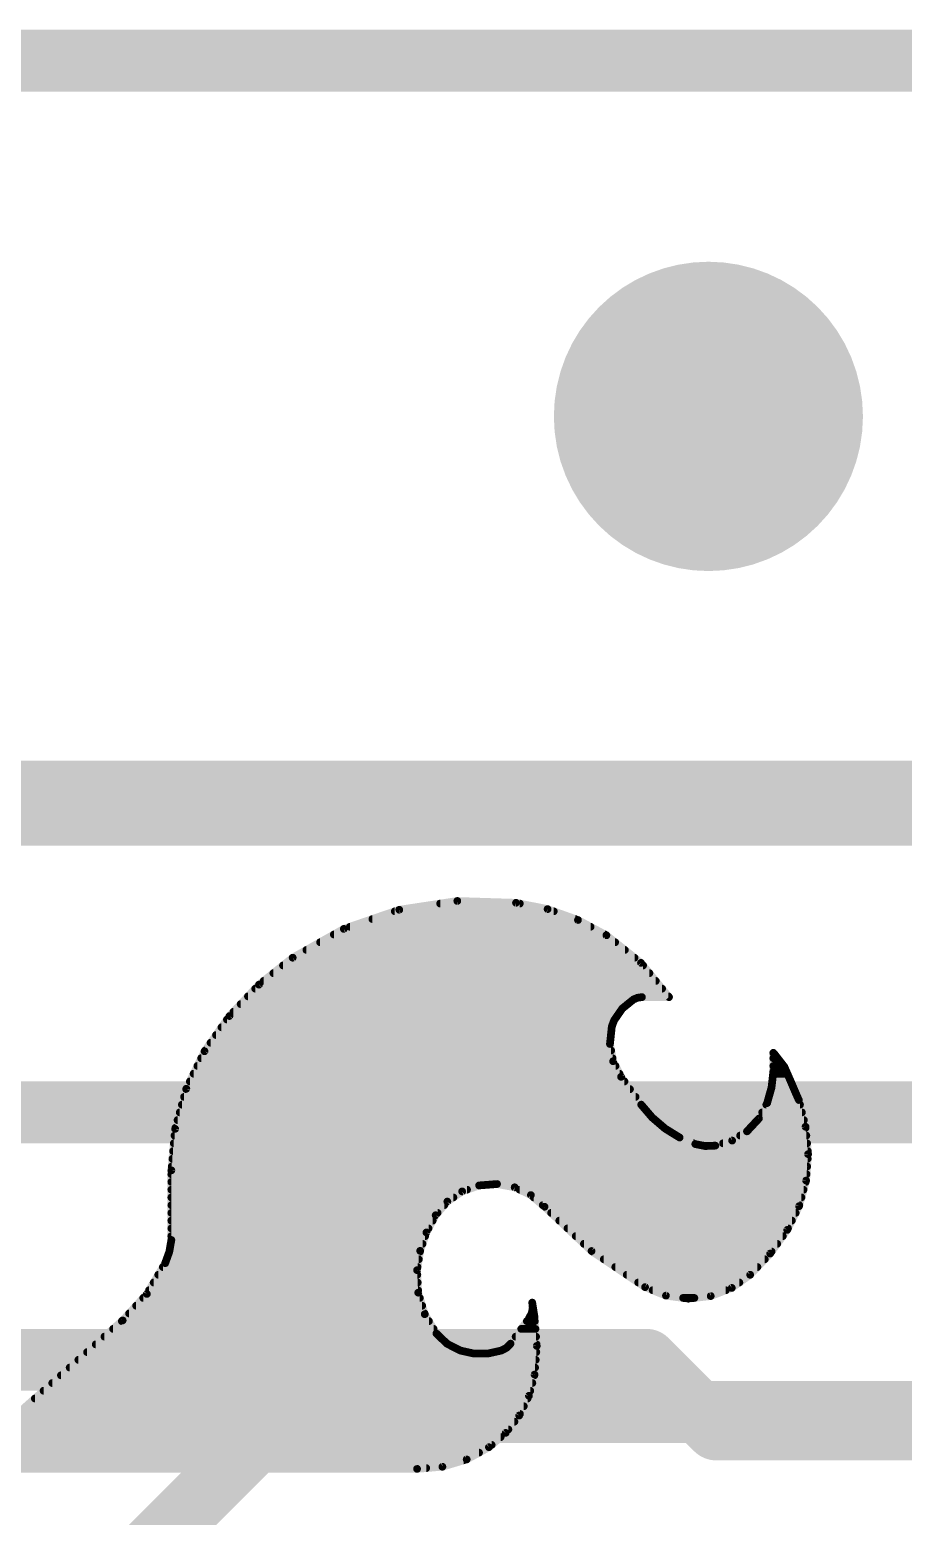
# Model space of a CAD drawing. Extents: x -1 to 63.6, y -0.1 to 40.7.
# Drawn here: x 26.37 to 29.241, y 17.977 to 22.86 of the extents above; entities that cross this region are included whole.
import ezdxf

# ---------------------------------------------------------------- set-up
doc = ezdxf.new("R2010")
doc.units = 0
for name, color, linetype in [('1', 12, 'CONTINUOUS'), ('16', 132, 'CONTINUOUS'), ('18', 110, 'CONTINUOUS'), ('22', 40, 'CONTINUOUS')]:
    doc.layers.add(name, color=color, linetype=linetype)

# ---------------------------------------------------------------- blocks, each defined once
blk = doc.blocks.new('ROUNDV')
at = {"const_width": 0.5}
blk.add_lwpolyline([(0, -0.25, 1), (0, 0.25, 1), (0, -0.25)], format="xyb", dxfattribs=at)

msp = doc.modelspace()

# ---------------------------------------------------------------- linework, layer by layer
at = {"layer": '1'}
for points, const_width in [([(21.463, 20.32), (30.6324, 20.32)], 0.2794), ([(26.36, 17.47), (27.21, 18.32)], 0.2032), ([(27.21, 18.32), (33.91, 18.32)], 0.2032)]:
    msp.add_lwpolyline(points, dxfattribs=dict(at, const_width=const_width))
at = {"layer": '1', "const_width": 0.1016}
for points in [[(27.21, 18.3708, 1), (27.21, 18.2692)], [(27.2459, 18.2841, 1), (27.1741, 18.3559)]]:
    msp.add_lwpolyline(points, format="xyb", dxfattribs=at)
at = {"layer": '16', "const_width": 0.2032}
for points in [[(25.5016, 22.7584), (32.2834, 22.7584)], [(26.0604, 20.2946), (31.1404, 20.2946)], [(25.4, 19.304), (30.3022, 19.304)], [(22.8092, 18.4912), (28.3972, 18.4912)], [(28.3972, 18.4912), (28.6258, 18.2626)], [(28.6258, 18.2626), (30.7086, 18.2626)]]:
    msp.add_lwpolyline(points, dxfattribs=at)
at = {"layer": '16', "const_width": 0.1016}
for points in [[(28.4331, 18.5271, 1), (28.3613, 18.4553)], [(28.3972, 18.4404, 1), (28.3972, 18.542)], [(28.6258, 18.3134, 1), (28.6258, 18.2118)], [(28.5899, 18.2267, 1), (28.6617, 18.2985)]]:
    msp.add_lwpolyline(points, format="xyb", dxfattribs=at)
at = {"layer": '22', "const_width": 0.0254}
for points in [[(27.402, 19.9067), (27.5844, 19.9695)], [(27.5696, 19.9644), (28.0921, 19.9644)], [(27.5844, 19.9695), (27.7751, 19.9983)], [(27.7187, 19.9898), (27.9805, 19.9898)], [(27.7751, 19.9983), (27.9679, 19.9923)], [(27.9679, 19.9923), (28.0719, 19.9716)], [(28.0719, 19.9716), (28.1717, 19.9358)], [(27.4221, 19.9136), (28.2131, 19.9136)], [(27.4959, 19.939), (28.1629, 19.939)], [(28.1717, 19.9358), (28.2651, 19.8857)], [(27.2339, 19.812), (27.402, 19.9067)], [(27.3241, 19.8628), (28.2938, 19.8628)], [(27.3692, 19.8882), (28.2604, 19.8882)], [(28.2651, 19.8857), (28.3788, 19.7951)], [(27.1232, 19.7236), (27.2339, 19.812)], [(27.2339, 19.812), (28.3576, 19.812)], [(27.279, 19.8374), (28.3257, 19.8374)], [(27.2021, 19.7866), (28.3857, 19.7866)], [(28.3788, 19.7951), (28.4709, 19.6825)], [(27.026, 19.6204), (27.1232, 19.7236)], [(27.1385, 19.7358), (28.4273, 19.7358)], [(27.1703, 19.7612), (28.4065, 19.7612)], [(27.0869, 19.685), (28.4689, 19.685)], [(27.1108, 19.7104), (28.4481, 19.7104)], [(28.354, 19.6748), (28.3173, 19.6451)], [(28.3675, 19.6805), (28.354, 19.6748)], [(28.382, 19.6825), (28.3675, 19.6805)], [(28.4709, 19.6825), (28.382, 19.6825)], [(26.9443, 19.5047), (27.026, 19.6204)], [(27.039, 19.6342), (28.3098, 19.6342)], [(27.0629, 19.6596), (28.3352, 19.6596)], [(28.3173, 19.6451), (28.2905, 19.6063)], [(26.9999, 19.5834), (28.2826, 19.5834)], [(27.0178, 19.6088), (28.2922, 19.6088)], [(28.2829, 19.5859), (28.2768, 19.5287)], [(28.2905, 19.6063), (28.2829, 19.5859)], [(26.964, 19.5326), (28.2772, 19.5326)], [(26.9819, 19.558), (28.2799, 19.558)], [(28.2768, 19.5287), (28.2872, 19.4721)], [(26.8843, 19.3817), (26.9443, 19.5047)], [(26.9331, 19.4818), (28.2854, 19.4818)], [(26.9461, 19.5072), (28.2807, 19.5072)], [(28.2872, 19.4721), (28.3134, 19.4208)], [(28.8138, 19.4386), (28.8138, 19.4996)], [(28.8138, 19.4996), (28.8138, 19.4995)], [(28.8138, 19.4995), (28.8163, 19.497)], [(28.8138, 19.4818), (28.8281, 19.4818)], [(28.8163, 19.497), (28.8501, 19.4535)], [(26.9084, 19.431), (28.3082, 19.431)], [(26.9207, 19.4564), (28.2952, 19.4564)], [(28.3134, 19.4208), (28.3794, 19.3294)], [(28.8079, 19.3857), (28.8138, 19.4386)], [(28.8129, 19.431), (28.86, 19.431)], [(28.8138, 19.4564), (28.8479, 19.4564)], [(28.8501, 19.4535), (28.8722, 19.4031)], [(26.8475, 19.2498), (26.8843, 19.3817)], [(26.8839, 19.3802), (28.3427, 19.3802)], [(26.896, 19.4056), (28.3244, 19.4056)], [(28.7934, 19.3345), (28.8079, 19.3857)], [(28.8063, 19.3802), (28.882, 19.3802)], [(28.8101, 19.4056), (28.8711, 19.4056)], [(28.8722, 19.4031), (28.8874, 19.3675)], [(26.8697, 19.3294), (28.3794, 19.3294)], [(26.8768, 19.3548), (28.3611, 19.3548)], [(28.3794, 19.3294), (28.4158, 19.287)], [(28.7664, 19.2837), (28.7934, 19.3345)], [(28.7907, 19.3294), (28.9014, 19.3294)], [(28.7991, 19.3548), (28.8931, 19.3548)], [(28.8874, 19.3675), (28.8976, 19.3446)], [(28.8976, 19.3446), (28.9196, 19.2569)], [(26.8555, 19.2786), (28.4256, 19.2786)], [(26.8626, 19.304), (28.4012, 19.304)], [(28.4158, 19.287), (28.4582, 19.2507)], [(28.7272, 19.2417), (28.7664, 19.2837)], [(28.7616, 19.2786), (28.9141, 19.2786)], [(28.7772, 19.304), (28.9078, 19.304)], [(26.8351, 19.1135), (26.8475, 19.2498)], [(26.8455, 19.2278), (28.4953, 19.2278)], [(26.8484, 19.2532), (28.4553, 19.2532)], [(28.4582, 19.2507), (28.5057, 19.2214)], [(28.6783, 19.2114), (28.7272, 19.2417)], [(28.7047, 19.2278), (28.9223, 19.2278)], [(28.7379, 19.2532), (28.9199, 19.2532)], [(28.9196, 19.2569), (28.9281, 19.1668)], [(26.8409, 19.177), (28.9271, 19.177)], [(26.8432, 19.2024), (28.5512, 19.2024)], [(28.5057, 19.2214), (28.5572, 19.1999)], [(28.5572, 19.1999), (28.5899, 19.1934)], [(28.5899, 19.1934), (28.6233, 19.1948)], [(28.6233, 19.1948), (28.6783, 19.2114)], [(28.6485, 19.2024), (28.9247, 19.2024)], [(26.8386, 19.1516), (28.9269, 19.1516)], [(28.9281, 19.1668), (28.9215, 19.0799)], [(26.8351, 18.8849), (26.8351, 19.1135)], [(26.8351, 19.1008), (28.9231, 19.1008)], [(26.8363, 19.1262), (28.925, 19.1262)], [(28.9215, 19.0799), (28.8983, 18.9959)], [(26.8351, 19.0754), (28.9202, 19.0754)], [(26.8351, 19.05), (27.8069, 19.05)], [(27.791, 19.0444), (27.7423, 19.011)], [(27.8467, 19.064), (27.791, 19.0444)], [(27.9056, 19.0686), (27.8467, 19.064)], [(27.9637, 19.0579), (27.9056, 19.0686)], [(28.017, 19.0324), (27.9637, 19.0579)], [(27.9801, 19.05), (28.9132, 19.05)], [(28.0619, 18.9941), (28.017, 19.0324)], [(26.8351, 19.0246), (27.7621, 19.0246)], [(26.8351, 18.9992), (27.7321, 18.9992)], [(27.7423, 19.011), (27.7038, 18.9662)], [(28.0261, 19.0246), (28.9062, 19.0246)], [(28.0559, 18.9992), (28.8992, 18.9992)], [(28.2163, 18.8486), (28.0619, 18.9941)], [(28.8983, 18.9959), (28.8595, 18.9179)], [(26.8351, 18.9738), (27.7103, 18.9738)], [(26.8351, 18.9484), (27.6942, 18.9484)], [(27.7038, 18.9662), (27.6734, 18.9098)], [(28.0834, 18.9738), (28.8873, 18.9738)], [(28.1104, 18.9484), (28.8747, 18.9484)], [(26.8283, 18.8459), (26.8351, 18.8849)], [(26.8351, 18.923), (27.6805, 18.923)], [(26.8351, 18.8976), (27.6693, 18.8976)], [(27.6734, 18.9098), (27.6529, 18.8491)], [(28.1373, 18.923), (28.862, 18.923)], [(28.1643, 18.8976), (28.8449, 18.8976)], [(28.8595, 18.9179), (28.8035, 18.8402)], [(26.8148, 18.8087), (26.8283, 18.8459)], [(26.8284, 18.8468), (27.6525, 18.8468)], [(26.8329, 18.8722), (27.6607, 18.8722)], [(27.6529, 18.8491), (27.6428, 18.7858)], [(28.1913, 18.8722), (28.8265, 18.8722)], [(28.3921, 18.73), (28.2163, 18.8486)], [(28.219, 18.8468), (28.8082, 18.8468)], [(28.8035, 18.8402), (28.7376, 18.7706)], [(26.7546, 18.7075), (26.8148, 18.8087)], [(26.8072, 18.796), (27.6444, 18.796)], [(26.8194, 18.8214), (27.6485, 18.8214)], [(27.6428, 18.7858), (27.6465, 18.7118)], [(28.2566, 18.8214), (28.7857, 18.8214)], [(28.2943, 18.796), (28.7616, 18.796)], [(26.777, 18.7452), (27.6448, 18.7452)], [(26.7921, 18.7706), (27.6436, 18.7706)], [(28.3319, 18.7706), (28.7376, 18.7706)], [(28.3696, 18.7452), (28.7021, 18.7452)], [(28.7376, 18.7706), (28.6772, 18.7275)], [(26.6751, 18.6207), (26.7546, 18.7075)], [(26.7426, 18.6944), (27.6518, 18.6944)], [(26.7619, 18.7198), (27.6461, 18.7198)], [(27.6465, 18.7118), (27.6681, 18.641)], [(28.4608, 18.702), (28.3921, 18.73)], [(28.4172, 18.7198), (28.6574, 18.7198)], [(28.5343, 18.6921), (28.4608, 18.702)], [(28.5172, 18.6944), (28.5542, 18.6944)], [(28.608, 18.7007), (28.5343, 18.6921)], [(28.6772, 18.7275), (28.608, 18.7007)], [(26.6961, 18.6436), (27.6673, 18.6436)], [(26.7194, 18.669), (27.6595, 18.669)], [(27.6681, 18.641), (27.7063, 18.5776)], [(28.0111, 18.6284), (28.0195, 18.6441)], [(28.0193, 18.6436), (28.0269, 18.6436)], [(28.0195, 18.6441), (28.023, 18.6615)], [(28.0213, 18.6792), (28.0289, 18.6309)], [(28.023, 18.6615), (28.0213, 18.6792)], [(28.0223, 18.669), (28.0229, 18.669)], [(26.1264, 18.1331), (26.6751, 18.6207)], [(26.6437, 18.5928), (27.6971, 18.5928)], [(26.6723, 18.6182), (27.6818, 18.6182)], [(27.9502, 18.5445), (28.0111, 18.6284)], [(27.9853, 18.5928), (28.0319, 18.5928)], [(28.0037, 18.6182), (28.0299, 18.6182)], [(28.0289, 18.6309), (28.0363, 18.5369)], [(26.5865, 18.542), (27.7454, 18.542)], [(26.6151, 18.5674), (27.717, 18.5674)], [(27.7063, 18.5776), (27.7416, 18.5439)], [(27.7416, 18.5439), (27.7851, 18.5217)], [(27.9368, 18.5307), (27.9502, 18.5445)], [(27.9478, 18.542), (28.0358, 18.542)], [(27.9668, 18.5674), (28.0339, 18.5674)], [(26.558, 18.5166), (27.808, 18.5166)], [(27.7851, 18.5217), (27.8296, 18.5118)], [(27.8296, 18.5118), (27.8752, 18.5118)], [(27.8752, 18.5118), (27.9197, 18.5217)], [(27.8968, 18.5166), (28.0347, 18.5166)], [(27.9197, 18.5217), (27.9368, 18.5307)], [(28.0363, 18.5369), (28.0289, 18.4429)], [(26.5008, 18.4658), (28.0307, 18.4658)], [(26.5294, 18.4912), (28.0327, 18.4912)], [(26.4436, 18.415), (28.0216, 18.415)], [(26.4722, 18.4404), (28.0282, 18.4404)], [(28.0289, 18.4429), (28.0105, 18.373)], [(26.3865, 18.3642), (28.0061, 18.3642)], [(26.415, 18.3896), (28.0149, 18.3896)], [(28.0105, 18.373), (27.9784, 18.3082)], [(26.3293, 18.3134), (27.981, 18.3134)], [(26.3579, 18.3388), (27.9936, 18.3388)], [(27.9784, 18.3082), (27.934, 18.2512)], [(26.2721, 18.2626), (27.9429, 18.2626)], [(26.3007, 18.288), (27.9627, 18.288)], [(27.934, 18.2512), (27.879, 18.2042)], [(26.215, 18.2118), (27.8879, 18.2118)], [(26.2435, 18.2372), (27.9176, 18.2372)], [(27.879, 18.2042), (27.8058, 18.1641)], [(26.1578, 18.161), (27.7955, 18.161)], [(26.1864, 18.1864), (27.8465, 18.1864)], [(27.8058, 18.1641), (27.7259, 18.1401)], [(27.6428, 18.1331), (26.1264, 18.1331)], [(26.1292, 18.1356), (27.6727, 18.1356)], [(27.7259, 18.1401), (27.6428, 18.1331)]]:
    msp.add_lwpolyline(points, dxfattribs=at)
at = {"layer": '22', "const_width": 0.0127}
for points in [[(27.5696, 19.9708, 1), (27.5696, 19.9581)], [(27.5834, 19.9758, 1), (27.5853, 19.9632)], [(27.5864, 19.9635, 1), (27.5823, 19.9755)], [(27.7187, 19.9962, 1), (27.7187, 19.9835)], [(27.7753, 20.0047, 1), (27.7749, 19.992)], [(27.776, 19.9921, 1), (27.7741, 20.0046)], [(27.9691, 19.9985, 1), (27.9667, 19.9861)], [(27.9677, 19.986, 1), (27.9681, 19.9986)], [(27.9805, 19.9835, 1), (27.9805, 19.9962)], [(28.074, 19.9776, 1), (28.0697, 19.9657)], [(28.0706, 19.9654, 1), (28.0731, 19.9779)], [(28.0921, 19.9581, 1), (28.0921, 19.9708)], [(27.4221, 19.92, 1), (27.4221, 19.9073)], [(27.4959, 19.9454, 1), (27.4959, 19.9326)], [(28.1629, 19.9326, 1), (28.1629, 19.9454)], [(28.1747, 19.9414, 1), (28.1687, 19.9302)], [(28.1695, 19.9299, 1), (28.1738, 19.9418)], [(28.2131, 19.9073, 1), (28.2131, 19.92)], [(27.3241, 19.8692, 1), (27.3241, 19.8564)], [(27.3692, 19.8946, 1), (27.3692, 19.8819)], [(27.3999, 19.9127, 1), (27.404, 19.9007)], [(27.4051, 19.9011, 1), (27.3989, 19.9122)], [(28.2691, 19.8907, 1), (28.2611, 19.8807)], [(28.2604, 19.8819, 1), (28.2604, 19.8946)], [(28.2621, 19.8801, 1), (28.2681, 19.8913)], [(28.2938, 19.8564, 1), (28.2938, 19.8692)], [(27.2339, 19.8184, 1), (27.2339, 19.8056)], [(27.2308, 19.8175, 1), (27.237, 19.8065)], [(27.2379, 19.807, 1), (27.2299, 19.817)], [(27.279, 19.8438, 1), (27.279, 19.8311)], [(28.3257, 19.8311, 1), (28.3257, 19.8438)], [(28.3576, 19.8056, 1), (28.3576, 19.8184)], [(27.2021, 19.793, 1), (27.2021, 19.7802)], [(28.3837, 19.7991, 1), (28.3739, 19.791)], [(28.3749, 19.7901, 1), (28.3828, 19.8)], [(28.3857, 19.7802, 1), (28.3857, 19.793)], [(27.1192, 19.7285, 1), (27.1272, 19.7186)], [(27.1278, 19.7192, 1), (27.1186, 19.7279)], [(27.1385, 19.7422, 1), (27.1385, 19.7294)], [(27.1703, 19.7676, 1), (27.1703, 19.7549)], [(28.4065, 19.7549, 1), (28.4065, 19.7676)], [(28.4273, 19.7294, 1), (28.4273, 19.7422)], [(27.0869, 19.6914, 1), (27.0869, 19.6787)], [(27.1108, 19.7168, 1), (27.1108, 19.704)], [(28.3515, 19.6806, 1), (28.3565, 19.669)], [(28.358, 19.6699, 1), (28.35, 19.6797)], [(28.3666, 19.6868, 1), (28.3683, 19.6742)], [(28.37, 19.6747, 1), (28.365, 19.6864)], [(28.382, 19.6889, 1), (28.382, 19.6761)], [(28.3829, 19.6762, 1), (28.3811, 19.6888)], [(28.4481, 19.704, 1), (28.4481, 19.7168)], [(28.466, 19.6785, 1), (28.4758, 19.6865)], [(28.4689, 19.6787, 1), (28.4689, 19.6914)], [(28.4709, 19.6761, 1), (28.4709, 19.6889)], [(27.0214, 19.6248, 1), (27.0307, 19.6161)], [(27.0312, 19.6168, 1), (27.0208, 19.6241)], [(27.039, 19.6406, 1), (27.039, 19.6278)], [(27.0629, 19.666, 1), (27.0629, 19.6532)], [(28.3098, 19.6278, 1), (28.3098, 19.6406)], [(28.3133, 19.6501, 1), (28.3213, 19.6402)], [(28.3225, 19.6415, 1), (28.3121, 19.6487)], [(28.3352, 19.6532, 1), (28.3352, 19.666)], [(26.9999, 19.5898, 1), (26.9999, 19.577)], [(27.0178, 19.6152, 1), (27.0178, 19.6025)], [(28.2892, 19.5852, 1), (28.2766, 19.5866)], [(28.2769, 19.5881, 1), (28.2889, 19.5837)], [(28.2826, 19.577, 1), (28.2826, 19.5898)], [(28.2853, 19.6099, 1), (28.2957, 19.6027)], [(28.2965, 19.6041, 1), (28.2845, 19.6085)], [(28.2922, 19.6025, 1), (28.2922, 19.6152)], [(26.964, 19.539, 1), (26.964, 19.5263)], [(26.9819, 19.5644, 1), (26.9819, 19.5516)], [(28.283, 19.5298, 1), (28.2705, 19.5275)], [(28.2704, 19.5293, 1), (28.2831, 19.528)], [(28.2772, 19.5263, 1), (28.2772, 19.539)], [(28.2799, 19.5516, 1), (28.2799, 19.5644)], [(26.9331, 19.4882, 1), (26.9331, 19.4754)], [(26.9391, 19.5084, 1), (26.9495, 19.501)], [(26.95, 19.5019, 1), (26.9386, 19.5075)], [(26.9461, 19.5136, 1), (26.9461, 19.5008)], [(28.2807, 19.5008, 1), (28.2807, 19.5136)], [(28.2929, 19.475, 1), (28.2816, 19.4692)], [(28.2854, 19.4754, 1), (28.2854, 19.4882)], [(28.8202, 19.4996, 1), (28.8074, 19.4996)], [(28.8202, 19.4996, 1), (28.8074, 19.4996)], [(28.8183, 19.504, 1), (28.8093, 19.495)], [(28.8074, 19.4995, 1), (28.8202, 19.4995)], [(28.8138, 19.4882, 1), (28.8138, 19.4754)], [(28.8213, 19.5009, 1), (28.8113, 19.4931)], [(28.8118, 19.4925, 1), (28.8208, 19.5015)], [(28.8281, 19.4754, 1), (28.8281, 19.4882)], [(26.9084, 19.4374, 1), (26.9084, 19.4246)], [(26.9207, 19.4628, 1), (26.9207, 19.4501)], [(28.281, 19.4709, 1), (28.2935, 19.4732)], [(28.2952, 19.4501, 1), (28.2952, 19.4628)], [(28.3185, 19.4245, 1), (28.3083, 19.4171)], [(28.3082, 19.4246, 1), (28.3082, 19.4374)], [(28.8129, 19.4374, 1), (28.8129, 19.4246)], [(28.8138, 19.4628, 1), (28.8138, 19.4501)], [(28.8201, 19.4379, 1), (28.8075, 19.4393)], [(28.8074, 19.4386, 1), (28.8202, 19.4386)], [(28.8559, 19.4561, 1), (28.8443, 19.451)], [(28.8451, 19.4496, 1), (28.8551, 19.4574)], [(28.8479, 19.4501, 1), (28.8479, 19.4628)], [(28.86, 19.4246, 1), (28.86, 19.4374)], [(26.8839, 19.3866, 1), (26.8839, 19.3739)], [(26.8786, 19.3844, 1), (26.89, 19.3789)], [(26.8904, 19.38, 1), (26.8782, 19.3834)], [(26.896, 19.412, 1), (26.896, 19.3992)], [(28.3077, 19.4179, 1), (28.3191, 19.4237)], [(28.3244, 19.3992, 1), (28.3244, 19.412)], [(28.3427, 19.3739, 1), (28.3427, 19.3866)], [(28.8063, 19.3866, 1), (28.8063, 19.3739)], [(28.8016, 19.3864, 1), (28.8142, 19.385)], [(28.814, 19.384, 1), (28.8018, 19.3874)], [(28.8101, 19.412, 1), (28.8101, 19.3992)], [(28.878, 19.4056, 1), (28.8664, 19.4006)], [(28.8664, 19.4006, 1), (28.878, 19.4056)], [(28.8711, 19.3992, 1), (28.8711, 19.412)], [(28.882, 19.3739, 1), (28.882, 19.3866)], [(26.8697, 19.3358, 1), (26.8697, 19.323)], [(26.8768, 19.3612, 1), (26.8768, 19.3484)], [(28.3611, 19.3484, 1), (28.3611, 19.3612)], [(28.3842, 19.3335, 1), (28.3746, 19.3253)], [(28.3743, 19.3257, 1), (28.3845, 19.3331)], [(28.3794, 19.323, 1), (28.3794, 19.3358)], [(28.7907, 19.3358, 1), (28.7907, 19.323)], [(28.7873, 19.3362, 1), (28.7995, 19.3328)], [(28.799, 19.3315, 1), (28.7878, 19.3375)], [(28.7991, 19.3612, 1), (28.7991, 19.3484)], [(28.8932, 19.3701, 1), (28.8816, 19.3649)], [(28.8816, 19.365, 1), (28.8932, 19.37)], [(28.9038, 19.3461, 1), (28.8914, 19.3431)], [(28.8918, 19.342, 1), (28.9034, 19.3472)], [(28.8931, 19.3484, 1), (28.8931, 19.3612)], [(28.9014, 19.323, 1), (28.9014, 19.3358)], [(26.8555, 19.285, 1), (26.8555, 19.2722)], [(26.8626, 19.3104, 1), (26.8626, 19.2977)], [(28.4012, 19.2977, 1), (28.4012, 19.3104)], [(28.4199, 19.2919, 1), (28.4117, 19.2822)], [(28.411, 19.2829, 1), (28.4206, 19.2912)], [(28.4256, 19.2722, 1), (28.4256, 19.285)], [(28.7616, 19.285, 1), (28.7616, 19.2722)], [(28.7608, 19.2867, 1), (28.772, 19.2808)], [(28.7711, 19.2794, 1), (28.7618, 19.2881)], [(28.7772, 19.3104, 1), (28.7772, 19.2977)], [(28.9078, 19.2977, 1), (28.9078, 19.3104)], [(28.9141, 19.2722, 1), (28.9141, 19.285)], [(26.8455, 19.2342, 1), (26.8455, 19.2215)], [(26.8538, 19.2492, 1), (26.8412, 19.2504)], [(26.8414, 19.2515, 1), (26.8536, 19.2481)], [(26.8484, 19.2596, 1), (26.8484, 19.2468)], [(28.4615, 19.2561, 1), (28.4549, 19.2453)], [(28.4541, 19.2459, 1), (28.4623, 19.2555)], [(28.4553, 19.2468, 1), (28.4553, 19.2596)], [(28.4953, 19.2215, 1), (28.4953, 19.2342)], [(28.7047, 19.2342, 1), (28.7047, 19.2215)], [(28.7225, 19.2461, 1), (28.7318, 19.2374)], [(28.7305, 19.2364, 1), (28.7238, 19.2471)], [(28.7379, 19.2596, 1), (28.7379, 19.2468)], [(28.9259, 19.2575, 1), (28.9132, 19.2562)], [(28.9134, 19.2553, 1), (28.9257, 19.2584)], [(28.9199, 19.2468, 1), (28.9199, 19.2596)], [(28.9223, 19.2215, 1), (28.9223, 19.2342)], [(26.8409, 19.1834, 1), (26.8409, 19.1706)], [(26.8432, 19.2088, 1), (26.8432, 19.196)], [(28.5081, 19.2272, 1), (28.5032, 19.2155)], [(28.5024, 19.216, 1), (28.509, 19.2268)], [(28.5584, 19.2061, 1), (28.556, 19.1937)], [(28.5512, 19.196, 1), (28.5512, 19.2088)], [(28.5548, 19.194, 1), (28.5596, 19.2058)], [(28.5897, 19.1997, 1), (28.5902, 19.187)], [(28.5887, 19.1872, 1), (28.5912, 19.1996)], [(28.6215, 19.2009, 1), (28.6251, 19.1887)], [(28.6236, 19.1885, 1), (28.623, 19.2011)], [(28.6485, 19.2088, 1), (28.6485, 19.196)], [(28.675, 19.2168, 1), (28.6817, 19.206)], [(28.6802, 19.2053, 1), (28.6765, 19.2175)], [(28.9247, 19.196, 1), (28.9247, 19.2088)], [(28.9271, 19.1706, 1), (28.9271, 19.1834)], [(26.8386, 19.158, 1), (26.8386, 19.1453)], [(28.9344, 19.1663, 1), (28.9218, 19.1673)], [(28.9218, 19.1662, 1), (28.9344, 19.1674)], [(28.9269, 19.1453, 1), (28.9269, 19.158)], [(26.8415, 19.1135, 1), (26.8287, 19.1135)], [(26.8288, 19.1141, 1), (26.8414, 19.1129)], [(26.8351, 19.1072, 1), (26.8351, 19.0944)], [(26.8363, 19.1326, 1), (26.8363, 19.1198)], [(28.9276, 19.0782, 1), (28.9154, 19.0816)], [(28.9231, 19.0944, 1), (28.9231, 19.1072)], [(28.925, 19.1198, 1), (28.925, 19.1326)], [(26.8351, 19.0818, 1), (26.8351, 19.0691)], [(26.8351, 19.0564, 1), (26.8351, 19.0436)], [(27.7889, 19.0504, 1), (27.7931, 19.0384)], [(27.7946, 19.0392, 1), (27.7874, 19.0496)], [(27.8069, 19.0436, 1), (27.8069, 19.0564)], [(27.8462, 19.0704, 1), (27.8472, 19.0577)], [(27.8488, 19.0581, 1), (27.8446, 19.07)], [(27.9067, 19.0749, 1), (27.9044, 19.0624)], [(27.9061, 19.0623, 1), (27.9051, 19.075)], [(27.9664, 19.0636, 1), (27.9609, 19.0521)], [(27.9625, 19.0516, 1), (27.9648, 19.0641)], [(27.9801, 19.0564, 1), (27.9801, 19.0436)], [(28.0211, 19.0373, 1), (28.0128, 19.0276)], [(28.0142, 19.0267, 1), (28.0197, 19.0382)], [(28.9132, 19.0436, 1), (28.9132, 19.0564)], [(28.9151, 19.0804, 1), (28.9278, 19.0794)], [(28.9202, 19.0691, 1), (28.9202, 19.0818)], [(26.8351, 19.031, 1), (26.8351, 19.0182)], [(26.8351, 19.0056, 1), (26.8351, 18.9929)], [(27.7321, 18.9929, 1), (27.7321, 19.0056)], [(27.7387, 19.0163, 1), (27.7458, 19.0058)], [(27.7471, 19.0069, 1), (27.7374, 19.0152)], [(27.7621, 19.0182, 1), (27.7621, 19.031)], [(28.0261, 19.031, 1), (28.0261, 19.0182)], [(28.0559, 19.0056, 1), (28.0559, 18.9929)], [(28.0663, 18.9987, 1), (28.0575, 18.9895)], [(28.0578, 18.9893, 1), (28.066, 18.9989)], [(28.8922, 18.9976, 1), (28.9044, 18.9942)], [(28.904, 18.9931, 1), (28.8926, 18.9987)], [(28.8992, 18.9929, 1), (28.8992, 19.0056)], [(28.9062, 19.0182, 1), (28.9062, 19.031)], [(26.8351, 18.9802, 1), (26.8351, 18.9674)], [(26.8351, 18.9548, 1), (26.8351, 18.942)], [(27.6942, 18.942, 1), (27.6942, 18.9548)], [(27.699, 18.9703, 1), (27.7086, 18.9621)], [(27.7094, 18.9632, 1), (27.6982, 18.9692)], [(27.7103, 18.9674, 1), (27.7103, 18.9802)], [(28.0834, 18.9802, 1), (28.0834, 18.9674)], [(28.1104, 18.9548, 1), (28.1104, 18.942)], [(28.8747, 18.942, 1), (28.8747, 18.9548)], [(28.8873, 18.9674, 1), (28.8873, 18.9802)], [(26.8351, 18.9294, 1), (26.8351, 18.9167)], [(26.8351, 18.904, 1), (26.8351, 18.8912)], [(26.8414, 18.8838, 1), (26.8288, 18.886)], [(27.6678, 18.9128, 1), (27.679, 18.9068)], [(27.6794, 18.9078, 1), (27.6674, 18.9118)], [(27.6693, 18.8912, 1), (27.6693, 18.904)], [(27.6805, 18.9167, 1), (27.6805, 18.9294)], [(28.1373, 18.9294, 1), (28.1373, 18.9167)], [(28.1643, 18.904, 1), (28.1643, 18.8912)], [(28.8449, 18.8912, 1), (28.8449, 18.904)], [(28.8538, 18.9207, 1), (28.8652, 18.9151)], [(28.8647, 18.9142, 1), (28.8543, 18.9216)], [(28.862, 18.9167, 1), (28.862, 18.9294)], [(26.822, 18.847, 1), (26.8345, 18.8448)], [(26.8284, 18.8532, 1), (26.8284, 18.8405)], [(26.8342, 18.8438, 1), (26.8223, 18.8481)], [(26.8329, 18.8786, 1), (26.8329, 18.8658)], [(26.8287, 18.8849, 1), (26.8415, 18.8849)], [(27.6591, 18.8481, 1), (27.6466, 18.8501)], [(27.6469, 18.8511, 1), (27.6589, 18.8471)], [(27.6525, 18.8405, 1), (27.6525, 18.8532)], [(27.6607, 18.8658, 1), (27.6607, 18.8786)], [(28.1913, 18.8786, 1), (28.1913, 18.8658)], [(28.2198, 18.8539, 1), (28.2127, 18.8434)], [(28.2119, 18.844, 1), (28.2206, 18.8532)], [(28.219, 18.8532, 1), (28.219, 18.8405)], [(28.7983, 18.8439, 1), (28.8086, 18.8365)], [(28.8081, 18.8358, 1), (28.7988, 18.8446)], [(28.8082, 18.8405, 1), (28.8082, 18.8532)], [(28.8265, 18.8658, 1), (28.8265, 18.8786)], [(26.8072, 18.8024, 1), (26.8072, 18.7896)], [(26.8088, 18.8109, 1), (26.8208, 18.8065)], [(26.8203, 18.8055, 1), (26.8093, 18.8119)], [(26.8194, 18.8278, 1), (26.8194, 18.815)], [(27.6491, 18.7861, 1), (27.6365, 18.7855)], [(27.6444, 18.7896, 1), (27.6444, 18.8024)], [(27.6485, 18.815, 1), (27.6485, 18.8278)], [(28.2566, 18.8278, 1), (28.2566, 18.815)], [(28.2943, 18.8024, 1), (28.2943, 18.7896)], [(28.7616, 18.7896, 1), (28.7616, 18.8024)], [(28.7857, 18.815, 1), (28.7857, 18.8278)], [(26.777, 18.7516, 1), (26.777, 18.7388)], [(26.7921, 18.777, 1), (26.7921, 18.7643)], [(27.6365, 18.7868, 1), (27.6491, 18.7848)], [(27.6436, 18.7643, 1), (27.6436, 18.777)], [(27.6448, 18.7388, 1), (27.6448, 18.7516)], [(28.3319, 18.777, 1), (28.3319, 18.7643)], [(28.3696, 18.7516, 1), (28.3696, 18.7388)], [(28.7021, 18.7388, 1), (28.7021, 18.7516)], [(28.733, 18.775, 1), (28.7422, 18.7662)], [(28.7413, 18.7654, 1), (28.7339, 18.7758)], [(28.7376, 18.7643, 1), (28.7376, 18.777)], [(26.7426, 18.7008, 1), (26.7426, 18.6881)], [(26.7492, 18.7108, 1), (26.7601, 18.7043)], [(26.7593, 18.7032, 1), (26.7499, 18.7118)], [(26.7619, 18.7262, 1), (26.7619, 18.7134)], [(27.6401, 18.7115, 1), (27.6528, 18.7122)], [(27.6525, 18.7137, 1), (27.6404, 18.71)], [(27.6461, 18.7134, 1), (27.6461, 18.7262)], [(27.6518, 18.6881, 1), (27.6518, 18.7008)], [(28.3945, 18.7359, 1), (28.3897, 18.7241)], [(28.3885, 18.7247, 1), (28.3957, 18.7353)], [(28.4172, 18.7262, 1), (28.4172, 18.7134)], [(28.4617, 18.7083, 1), (28.46, 18.6957)], [(28.4584, 18.6962, 1), (28.4632, 18.7079)], [(28.5172, 18.7008, 1), (28.5172, 18.6881)], [(28.5336, 18.6984, 1), (28.5351, 18.6858)], [(28.5335, 18.6858, 1), (28.5352, 18.6984)], [(28.5542, 18.6881, 1), (28.5542, 18.7008)], [(28.6057, 18.7067, 1), (28.6103, 18.6948)], [(28.6088, 18.6944, 1), (28.6073, 18.707)], [(28.6574, 18.7134, 1), (28.6574, 18.7262)], [(28.6735, 18.7326, 1), (28.6809, 18.7223)], [(28.6795, 18.7215, 1), (28.6749, 18.7334)], [(26.6961, 18.65, 1), (26.6961, 18.6372)], [(26.7194, 18.6754, 1), (26.7194, 18.6626)], [(27.6595, 18.6626, 1), (27.6595, 18.6754)], [(27.6735, 18.6443, 1), (27.6626, 18.6377)], [(27.6673, 18.6372, 1), (27.6673, 18.65)], [(28.0193, 18.65, 1), (28.0193, 18.6372)], [(28.0133, 18.6453, 1), (28.0257, 18.6428)], [(28.0251, 18.6411, 1), (28.0139, 18.6471)], [(28.0276, 18.6802, 1), (28.015, 18.6782)], [(28.0276, 18.6798, 1), (28.015, 18.6786)], [(28.0223, 18.6754, 1), (28.0223, 18.6626)], [(28.0167, 18.6609, 1), (28.0293, 18.6621)], [(28.0292, 18.6602, 1), (28.0168, 18.6628)], [(28.0229, 18.6626, 1), (28.0229, 18.6754)], [(28.0269, 18.6372, 1), (28.0269, 18.65)], [(26.6437, 18.5992, 1), (26.6437, 18.5864)], [(26.6723, 18.6246, 1), (26.6723, 18.6119)], [(26.6704, 18.625, 1), (26.6798, 18.6164)], [(26.6793, 18.616, 1), (26.6709, 18.6254)], [(27.662, 18.6392, 1), (27.6742, 18.6429)], [(27.6818, 18.6119, 1), (27.6818, 18.6246)], [(27.6971, 18.5864, 1), (27.6971, 18.5992)], [(27.9853, 18.5992, 1), (27.9853, 18.5864)], [(28.0037, 18.6246, 1), (28.0037, 18.6119)], [(28.0055, 18.6314, 1), (28.0167, 18.6254)], [(28.0162, 18.6247, 1), (28.006, 18.6321)], [(28.0352, 18.6314, 1), (28.0226, 18.6304)], [(28.0226, 18.6299, 1), (28.0352, 18.6319)], [(28.0299, 18.6119, 1), (28.0299, 18.6246)], [(28.0319, 18.5864, 1), (28.0319, 18.5992)], [(26.5865, 18.5484, 1), (26.5865, 18.5357)], [(26.6151, 18.5738, 1), (26.6151, 18.561)], [(27.7107, 18.5822, 1), (27.7019, 18.573)], [(27.7009, 18.5743, 1), (27.7117, 18.5809)], [(27.717, 18.561, 1), (27.717, 18.5738)], [(27.7445, 18.5496, 1), (27.7388, 18.5383)], [(27.7373, 18.5393, 1), (27.746, 18.5485)], [(27.7454, 18.5357, 1), (27.7454, 18.5484)], [(27.9478, 18.5484, 1), (27.9478, 18.5357)], [(27.9451, 18.5482, 1), (27.9553, 18.5408)], [(27.9547, 18.5401, 1), (27.9457, 18.5489)], [(27.9668, 18.5738, 1), (27.9668, 18.561)], [(28.0339, 18.561, 1), (28.0339, 18.5738)], [(28.0358, 18.5357, 1), (28.0358, 18.5484)], [(26.558, 18.523, 1), (26.558, 18.5102)], [(27.7865, 18.5279, 1), (27.7837, 18.5155)], [(27.7822, 18.516, 1), (27.788, 18.5274)], [(27.808, 18.5102, 1), (27.808, 18.523)], [(27.8296, 18.5181, 1), (27.8296, 18.5054)], [(27.8282, 18.5056, 1), (27.831, 18.518)], [(27.8738, 18.518, 1), (27.8766, 18.5056)], [(27.8752, 18.5054, 1), (27.8752, 18.5181)], [(27.8968, 18.523, 1), (27.8968, 18.5102)], [(27.9167, 18.5273, 1), (27.9227, 18.5161)], [(27.9211, 18.5155, 1), (27.9183, 18.5279)], [(27.9322, 18.5351, 1), (27.9413, 18.5263)], [(27.9397, 18.5251, 1), (27.9338, 18.5363)], [(28.0426, 18.5364, 1), (28.0299, 18.5374)], [(28.0299, 18.5364, 1), (28.0426, 18.5374)], [(28.0347, 18.5102, 1), (28.0347, 18.523)], [(26.5008, 18.4722, 1), (26.5008, 18.4595)], [(26.5294, 18.4976, 1), (26.5294, 18.4848)], [(28.0307, 18.4595, 1), (28.0307, 18.4722)], [(28.0327, 18.4848, 1), (28.0327, 18.4976)], [(26.4436, 18.4214, 1), (26.4436, 18.4086)], [(26.4722, 18.4468, 1), (26.4722, 18.434)], [(28.0216, 18.4086, 1), (28.0216, 18.4214)], [(28.0226, 18.4434, 1), (28.0352, 18.4424)], [(28.035, 18.4413, 1), (28.0228, 18.4445)], [(28.0282, 18.434, 1), (28.0282, 18.4468)], [(26.3865, 18.3706, 1), (26.3865, 18.3578)], [(26.415, 18.396, 1), (26.415, 18.3833)], [(28.0043, 18.3746, 1), (28.0166, 18.3714)], [(28.0162, 18.3702, 1), (28.0048, 18.3758)], [(28.0061, 18.3578, 1), (28.0061, 18.3706)], [(28.0149, 18.3833, 1), (28.0149, 18.396)], [(27.9727, 18.311, 1), (27.9841, 18.3054)], [(27.9834, 18.3043, 1), (27.9734, 18.3121)], [(27.981, 18.3071, 1), (27.981, 18.3198)], [(27.9936, 18.3325, 1), (27.9936, 18.3452)], [(27.929, 18.2551, 1), (27.939, 18.2473)], [(27.9381, 18.2463, 1), (27.9299, 18.256)], [(27.9429, 18.2563, 1), (27.9429, 18.269)], [(27.9627, 18.2816, 1), (27.9627, 18.2944)], [(27.8749, 18.209, 1), (27.8831, 18.1994)], [(27.8821, 18.1986, 1), (27.8759, 18.2098)], [(27.8879, 18.2054, 1), (27.8879, 18.2182)], [(27.9176, 18.2309, 1), (27.9176, 18.2436)], [(27.7955, 18.1547, 1), (27.7955, 18.1674)], [(27.8028, 18.1697, 1), (27.8089, 18.1585)], [(27.8077, 18.158, 1), (27.804, 18.1702)], [(27.8465, 18.1801, 1), (27.8465, 18.1928)], [(27.6423, 18.1394, 1), (27.6433, 18.1268)], [(27.6428, 18.1268, 1), (27.6428, 18.1395)], [(27.6727, 18.1292, 1), (27.6727, 18.142)], [(27.7241, 18.1461, 1), (27.7278, 18.134)], [(27.7265, 18.1337, 1), (27.7254, 18.1464)]]:
    msp.add_lwpolyline(points, format="xyb", dxfattribs=at)

# ---------------------------------------------------------------- block references
at = {"layer": '18', "xscale": 1.016, "yscale": 1.016}
msp.add_blockref('ROUNDV', (28.6004, 21.59), dxfattribs=at)
msp.add_blockref('ROUNDV', (28.6004, 21.59), dxfattribs=at)

doc.saveas('drawing.dxf')
